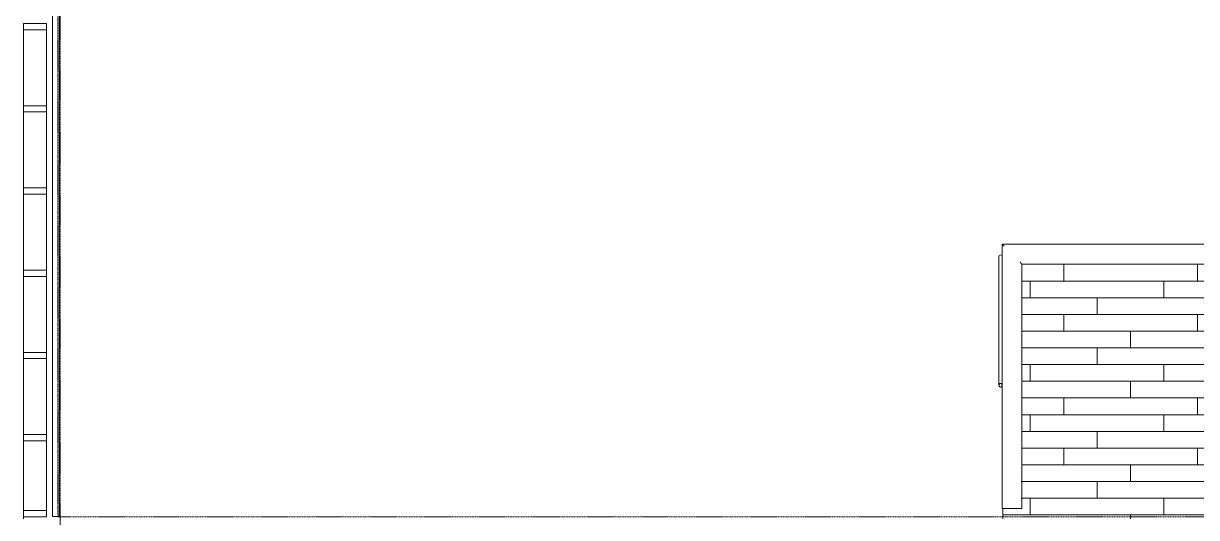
# Model space of a CAD drawing. Header units: inches. Extents: x -1559 to 1959, y 9767 to 12269.
# Drawn here: x 459.6 to 740.3, y 10851.2 to 10969.5 of the extents above; entities that cross this region are included whole.
import ezdxf

# ---------------------------------------------------------------- set-up
doc = ezdxf.new("R2010")
doc.units = ezdxf.units.IN
doc.header["$MEASUREMENT"] = 0
doc.linetypes.add('Dash 1_16_', pattern=[0.125, 0.0625, -0.0625])
doc.linetypes.add('Double Dash 3_8_', pattern=[1, 0.375, -0.125, 0.125, -0.125, 0.125, -0.125])
for name, color, linetype, lineweight in [('0-1', 7, 'Continuous', 5), ('0-2', 7, 'Continuous', 9), ('0-3', 250, 'Double Dash 3_8_', 15), ('A-FLOR-1', 7, 'Continuous', 9), ('A-FLOR-HRAL-1', 7, 'Continuous', 9), ('A-FLOR-PATT-1', 252, 'Continuous', 9), ('A-GLAZ-CWMG', 51, 'Continuous', 9), ('A-GLAZ-CWMG-1', 7, 'Continuous', 9), ('A-GLAZ-CWMG-2', 252, 'Continuous', 9), ('A-WALL-1', 7, 'Continuous', 9), ('C-PROP-LINE-2', 250, 'Dash 1_16_', 15), ('S-BEAM-1', 7, 'Continuous', 9)]:
    doc.layers.add(name, color=color, linetype=linetype, lineweight=lineweight)

# ---------------------------------------------------------------- blocks, each defined once
blk = doc.blocks.new('Rectangular Mullion - Stud - Vertical-3211725-KEY PLAN - 3RD FLOOR')
at = {"layer": 'A-GLAZ-CWMG-1'}
for p, q in [((-1.5, 2.75), (0, 2.75)), ((-1.5, -2.75), (-1.5, 2.75)), ((0, 2.75), (0, -2.75)), ((0, -2.75), (-1.5, -2.75))]:
    blk.add_line(p, q, dxfattribs=at)
blk = doc.blocks.new('Rectangular Mullion - Stud - Base_Head-1769174-KEY PLAN - 3RD FLOOR')
at = {"layer": 'A-GLAZ-CWMG-2'}
h = blk.add_hatch(dxfattribs=at)
h.set_pattern_fill('FP_6', color=256, style=0, pattern_type=2)
h.set_pattern_definition([(90, (-3406.924, 11077.751), (-8, 5e-16), [])])
h.paths.add_polyline_path([(-3404.17, 11067.91), (-3404.17, 11086.09), (-3409.67, 11086.09), (-3409.67, 11067.91)], flags=0)
at = {"layer": 'A-GLAZ-CWMG-1'}
for p, q in [((-3409.67, 11086.09), (-3409.67, 11067.91)), ((-3404.17, 11067.91), (-3404.17, 11086.09))]:
    blk.add_line(p, q, dxfattribs=at)
blk = doc.blocks.new('Rectangular Mullion - Stud - Vertical-V8-KEY PLAN - 3RD FLOOR')
at = {"layer": 'A-GLAZ-CWMG-1'}
for p, q in [((0, 2.75), (1.5, 2.75)), ((0, -2.75), (0, 2.75)), ((1.5, 2.75), (1.5, -2.75)), ((1.5, -2.75), (0, -2.75))]:
    blk.add_line(p, q, dxfattribs=at)
blk = doc.blocks.new('Rectangular Mullion - Stud - Vertical-V9-KEY PLAN - 3RD FLOOR')
at = {"layer": 'A-GLAZ-CWMG-1'}
for p, q in [((0, 2.75), (1.5, 2.75)), ((0, -2.75), (0, 2.75)), ((1.5, 2.75), (1.5, -2.75)), ((1.5, -2.75), (0, -2.75))]:
    blk.add_line(p, q, dxfattribs=at)
blk = doc.blocks.new('Rectangular Mullion - Stud - Vertical-V10-KEY PLAN - 3RD FLOOR')
at = {"layer": 'A-GLAZ-CWMG-1'}
for p, q in [((0, 2.75), (1.5, 2.75)), ((0, -2.75), (0, 2.75)), ((1.5, 2.75), (1.5, -2.75)), ((1.5, -2.75), (0, -2.75))]:
    blk.add_line(p, q, dxfattribs=at)
blk = doc.blocks.new('Rectangular Mullion - Stud - Vertical-V11-KEY PLAN - 3RD FLOOR')
at = {"layer": 'A-GLAZ-CWMG-1'}
for p, q in [((0, 2.75), (1.5, 2.75)), ((0, -2.75), (0, 2.75)), ((1.5, 2.75), (1.5, -2.75)), ((1.5, -2.75), (0, -2.75))]:
    blk.add_line(p, q, dxfattribs=at)
blk = doc.blocks.new('Rectangular Mullion - Stud - Vertical-V12-KEY PLAN - 3RD FLOOR')
at = {"layer": 'A-GLAZ-CWMG-1'}
for p, q in [((0, 2.75), (1.5, 2.75)), ((0, -2.75), (0, 2.75)), ((1.5, 2.75), (1.5, -2.75)), ((1.5, -2.75), (0, -2.75))]:
    blk.add_line(p, q, dxfattribs=at)
blk = doc.blocks.new('Rectangular Mullion - Stud - Base_Head-1769175-KEY PLAN - 3RD FLOOR')
at = {"layer": 'A-GLAZ-CWMG-2'}
h = blk.add_hatch(dxfattribs=at)
h.set_pattern_fill('FP_7', color=256, style=0, pattern_type=2)
h.set_pattern_definition([(90, (-3406.924, 10861.231), (-8, 5e-16), [])])
h.paths.add_polyline_path([(-3404.17, 10852.89), (-3404.17, 10869.57), (-3409.67, 10869.57), (-3409.67, 10852.89), (-3408.67, 10852.89)], flags=0)
at = {"layer": 'A-GLAZ-CWMG-1'}
for p, q in [((-3409.67, 10869.57), (-3409.67, 10852.89)), ((-3404.17, 10852.89), (-3404.17, 10869.57))]:
    blk.add_line(p, q, dxfattribs=at)
blk = doc.blocks.new('Rectangular Mullion - Stud - Vertical-V13-KEY PLAN - 3RD FLOOR')
at = {"layer": 'A-GLAZ-CWMG'}
h = blk.add_hatch(dxfattribs=at)
h.set_pattern_fill('FP_8', color=256, style=0, pattern_type=2)
h.set_pattern_definition([(53.13, (10781.073, -3442.924), (-208.800444, -248.399627), [45, -405]), (63.435, (10808.073, -3496.924), (18.00023, 126.00021), [100.623, -100.623]), (71.565, (10853.073, -3496.924), (35.999546, 197.99966), [56.921, -227.684])])
h.paths.add_polyline_path([(1.5, -2.75), (0, -2.75), (0, 2.75), (1.5, 2.75)], flags=0)
at = {"layer": 'A-GLAZ-CWMG-1'}
for p, q in [((0, 2.75), (1.5, 2.75)), ((0, -2.75), (0, 2.75)), ((1.5, 2.75), (1.5, -2.75)), ((1.5, -2.75), (0, -2.75))]:
    blk.add_line(p, q, dxfattribs=at)
blk = doc.blocks.new('Railing - Baluster_01-2700443-KEY PLAN - 3RD FLOOR')
at = {"layer": 'A-FLOR-HRAL-1'}
for p, q in [((-0.59, 1.18), (0.59, 1.18)), ((-0.59, 0.59), (-0.59, 1.18)), ((0.59, 1.18), (0.59, 0.59))]:
    blk.add_line(p, q, dxfattribs=at)
blk = doc.blocks.new('Railing - Railing-3282643-KEY PLAN - 3RD FLOOR')
at = {"layer": 'A-FLOR-HRAL-1'}
for p, q in [((-3061.47, 10916.64), (-3175.52, 10916.64)), ((-3175.52, 10916.64), (-3175.52, 10887.23)), ((-3061.47, 10853.39), (-3061.47, 10916.64)), ((-3170.8, 10911.91), (-3066.2, 10911.91)), ((-3170.8, 10853.39), (-3170.8, 10911.91)), ((-3066.2, 10911.91), (-3066.2, 10853.39)), ((-3175.52, 10882.9), (-3175.52, 10853.39)), ((-3175.05, 10853.39), (-3175.52, 10853.39)), ((-3171.27, 10853.39), (-3175.05, 10853.39)), ((-3170.8, 10853.39), (-3171.27, 10853.39)), ((-3065.73, 10853.39), (-3066.2, 10853.39)), ((-3061.95, 10853.39), (-3065.73, 10853.39)), ((-3061.47, 10853.39), (-3061.95, 10853.39))]:
    blk.add_line(p, q, dxfattribs=at)
for points, knots in [([(-3175.52, 10916.64), (-3175.52, 10916.64), (-3175.52, 10916.63), (-3175.49, 10916.6), (-3175.46, 10916.58), (-3175.43, 10916.55), (-3175.41, 10916.52), (-3175.38, 10916.49), (-3175.34, 10916.46), (-3175.3, 10916.41), (-3175.26, 10916.38), (-3175.22, 10916.34), (-3175.15, 10916.27), (-3175.09, 10916.21), (-3175.05, 10916.17)], [0, 0, 0, 0, 0.166667, 0.25, 0.333333, 0.416667, 0.458333, 0.5, 0.583333, 0.666667, 0.708333, 0.75, 0.833333, 1, 1, 1, 1]), ([(-3061.47, 10916.64), (-3061.47, 10916.64), (-3061.48, 10916.63), (-3061.51, 10916.6), (-3061.54, 10916.58), (-3061.57, 10916.55), (-3061.59, 10916.52), (-3061.62, 10916.49), (-3061.66, 10916.46), (-3061.7, 10916.41), (-3061.74, 10916.38), (-3061.78, 10916.34), (-3061.84, 10916.27), (-3061.91, 10916.21), (-3061.95, 10916.17)], [0, 0, 0, 0, 0.166667, 0.25, 0.333333, 0.416667, 0.458333, 0.5, 0.583333, 0.666667, 0.708333, 0.75, 0.833333, 1, 1, 1, 1]), ([(-3171.27, 10912.39), (-3171.23, 10912.35), (-3171.17, 10912.28), (-3171.09, 10912.21), (-3171.04, 10912.16), (-3171.01, 10912.12), (-3170.98, 10912.09), (-3170.94, 10912.06), (-3170.92, 10912.03), (-3170.89, 10912.01), (-3170.86, 10911.98), (-3170.83, 10911.95), (-3170.81, 10911.92), (-3170.8, 10911.91), (-3170.8, 10911.91)], [0, 0, 0, 0, 0.166667, 0.25, 0.333333, 0.375, 0.416667, 0.5, 0.541667, 0.583333, 0.666667, 0.75, 0.833333, 1, 1, 1, 1]), ([(-3065.73, 10912.39), (-3065.77, 10912.35), (-3065.83, 10912.28), (-3065.91, 10912.21), (-3065.95, 10912.16), (-3065.99, 10912.12), (-3066.02, 10912.09), (-3066.05, 10912.06), (-3066.08, 10912.03), (-3066.11, 10912.01), (-3066.14, 10911.98), (-3066.16, 10911.95), (-3066.19, 10911.92), (-3066.2, 10911.92), (-3066.2, 10911.91)], [0, 0, 0, 0, 0.166667, 0.25, 0.333333, 0.375, 0.416667, 0.5, 0.541667, 0.583333, 0.666667, 0.75, 0.833333, 1, 1, 1, 1])]:
    blk.add_open_spline(points, degree=3, knots=knots, dxfattribs=at)
at = {"rotation": 180}
blk.add_blockref('Railing - Baluster_01-2700443-KEY PLAN - 3RD FLOOR', (-3063.84, 10853.98), dxfattribs=at)
blk = doc.blocks.new('Walls 67 - Walls 1-3282597-KEY PLAN - 3RD FLOOR')
at = {"layer": 'S-BEAM-1'}
for p, q in [((-3176.27, 10913.79), (-3176.27, 10882.9)), ((-3175.52, 10882.9), (-3175.52, 10888.23))]:
    blk.add_line(p, q, dxfattribs=at)
at = {"layer": 'S-BEAM-1', "flags": 128}
for points in [[(-3175.52, 10882.9), (-3175.53, 10883), (-3175.57, 10883.1), (-3175.62, 10883.19), (-3175.69, 10883.26), (-3175.77, 10883.31), (-3175.85, 10883.33), (-3175.94, 10883.33), (-3176.03, 10883.31), (-3176.11, 10883.26), (-3176.18, 10883.19), (-3176.23, 10883.1), (-3176.26, 10883), (-3176.27, 10882.9)], [(-3176.27, 10882.9), (-3176.26, 10882.79), (-3176.23, 10882.69), (-3176.18, 10882.6), (-3176.11, 10882.53), (-3176.03, 10882.48), (-3175.94, 10882.46), (-3175.85, 10882.46), (-3175.77, 10882.48), (-3175.69, 10882.53), (-3175.62, 10882.6), (-3175.57, 10882.69), (-3175.53, 10882.79), (-3175.52, 10882.9)]]:
    blk.add_lwpolyline(points, dxfattribs=at)
at = {"layer": 'S-BEAM-1'}
blk.add_ellipse((-3175.9, 10913.79), major_axis=(0.375, 0), ratio=0.850805, start_param=0, end_param=3.141593, dxfattribs=at)
blk = doc.blocks.new('Family - ___-2835860-KEY PLAN - 3RD FLOOR')
at = {"layer": 'C-PROP-LINE-2'}
for p in [(-3401.42, 11247.39), (-2067.92, 10851.39)]:
    blk.add_line(p, (-3401.42, 10851.39), dxfattribs=at)
blk = doc.blocks.new('Family - ___-2835903-KEY PLAN - 3RD FLOOR')
at = {"layer": 'C-PROP-LINE-2'}
blk.add_line((-3400.92, 11276.29), (-3400.92, 10822.49), dxfattribs=at)
blk = doc.blocks.new('Family - ___-2835932-KEY PLAN - 3RD FLOOR')
at = {"layer": 'C-PROP-LINE-2'}
for p in [(-3401.42, 11247.39), (-2067.92, 10851.39)]:
    blk.add_line(p, (-3401.42, 10851.39), dxfattribs=at)
blk = doc.blocks.new('CTR - 1st Phase - Shell_rvt-1-KEY PLAN - 3RD FLOOR')
at = {"layer": 'A-FLOR-PATT-1'}
h = blk.add_hatch(dxfattribs=at)
h.set_pattern_fill('FP_24', color=256, style=0, pattern_type=2)
h.set_pattern_definition([(180, (-3691.524, 9955.839), (-5e-16, -4), []), (270, (-3691.524, 9955.839), (8, -8), [4, -28]), (270, (-3707.524, 9951.839), (8, -8), [4, -28])])
h.paths.add_polyline_path([(-3171.04, 10850.89), (-3060.51, 10850.95), (-3060.65, 10883.33), (-3060.98, 10883.19), (-3061.07, 10882.9), (-3060.91, 10913.52), (-3060.6, 10913.59), (-3060.51, 10913.72), (-3060.51, 10916.28), (-3061.47, 10916.17), (-3061.61, 10853.39), (-3063.25, 10853.39), (-3063.36, 10852.8), (-3064.43, 10852.8), (-3064.43, 10853.39), (-3066.2, 10853.39), (-3066.2, 10911.91), (-3170.8, 10911.91), (-3170.94, 10853.39), (-3175.34, 10853.39), (-3175.17, 10850.89), (-3171.15, 10850.89)], flags=0)
at = {"layer": 'A-FLOR-1'}
for p, q in [((-3409.67, 10850.89), (-3409.67, 10851.39)), ((-3175.34, 10853.39), (-3175.34, 10850.89))]:
    blk.add_line(p, q, dxfattribs=at)
at = {"layer": 'A-WALL-1'}
for p, q in [((-3402.75, 11106.93), (-3402.75, 10851.45)), ((-3401.17, 10851.45), (-3401.17, 11106.93)), ((-3402.75, 10851.45), (-3401.17, 10851.45))]:
    blk.add_line(p, q, dxfattribs=at)
at = {"layer": '0-2', "extrusion": (0, 0, -1), "rotation": 269.9999999999911}
for name, p in [('Rectangular Mullion - Stud - Vertical-V8-KEY PLAN - 3RD FLOOR', (3406.92, 10969.49)), ('Rectangular Mullion - Stud - Vertical-V9-KEY PLAN - 3RD FLOOR', (3406.92, 10949.81)), ('Rectangular Mullion - Stud - Vertical-V10-KEY PLAN - 3RD FLOOR', (3406.92, 10930.12)), ('Rectangular Mullion - Stud - Vertical-V11-KEY PLAN - 3RD FLOOR', (3406.92, 10910.44)), ('Rectangular Mullion - Stud - Vertical-V12-KEY PLAN - 3RD FLOOR', (3406.92, 10890.76)), ('Rectangular Mullion - Stud - Vertical-V13-KEY PLAN - 3RD FLOOR', (3406.92, 10871.07)), ('Rectangular Mullion - Stud - Vertical-3211725-KEY PLAN - 3RD FLOOR', (3406.92, 10851.39))]:
    blk.add_blockref(name, p, dxfattribs=at)
at = {"layer": '0-2'}
for name, p in [('Rectangular Mullion - Stud - Base_Head-1769174-KEY PLAN - 3RD FLOOR', (0, -118.1)), ('Rectangular Mullion - Stud - Base_Head-1769174-KEY PLAN - 3RD FLOOR', (0, -137.79)), ('Rectangular Mullion - Stud - Base_Head-1769174-KEY PLAN - 3RD FLOOR', (0, -157.47)), ('Railing - Railing-3282643-KEY PLAN - 3RD FLOOR', (0, 0)), ('Walls 67 - Walls 1-3282597-KEY PLAN - 3RD FLOOR', (0, 0)), ('Rectangular Mullion - Stud - Base_Head-1769174-KEY PLAN - 3RD FLOOR', (0, -177.15)), ('Rectangular Mullion - Stud - Base_Head-1769174-KEY PLAN - 3RD FLOOR', (0, -196.84)), ('Rectangular Mullion - Stud - Base_Head-1769175-KEY PLAN - 3RD FLOOR', (0, 0))]:
    blk.add_blockref(name, p, dxfattribs=at)
at = {"layer": '0-3'}
for name in ['Family - ___-2835932-KEY PLAN - 3RD FLOOR', 'Family - ___-2835860-KEY PLAN - 3RD FLOOR', 'Family - ___-2835903-KEY PLAN - 3RD FLOOR']:
    blk.add_blockref(name, (0, 0), dxfattribs=at)

msp = doc.modelspace()

# ---------------------------------------------------------------- block references
at = {"layer": '0-1'}
msp.add_blockref('CTR - 1st Phase - Shell_rvt-1-KEY PLAN - 3RD FLOOR', (3869.27, 0), dxfattribs=at)

doc.saveas('drawing.dxf')
